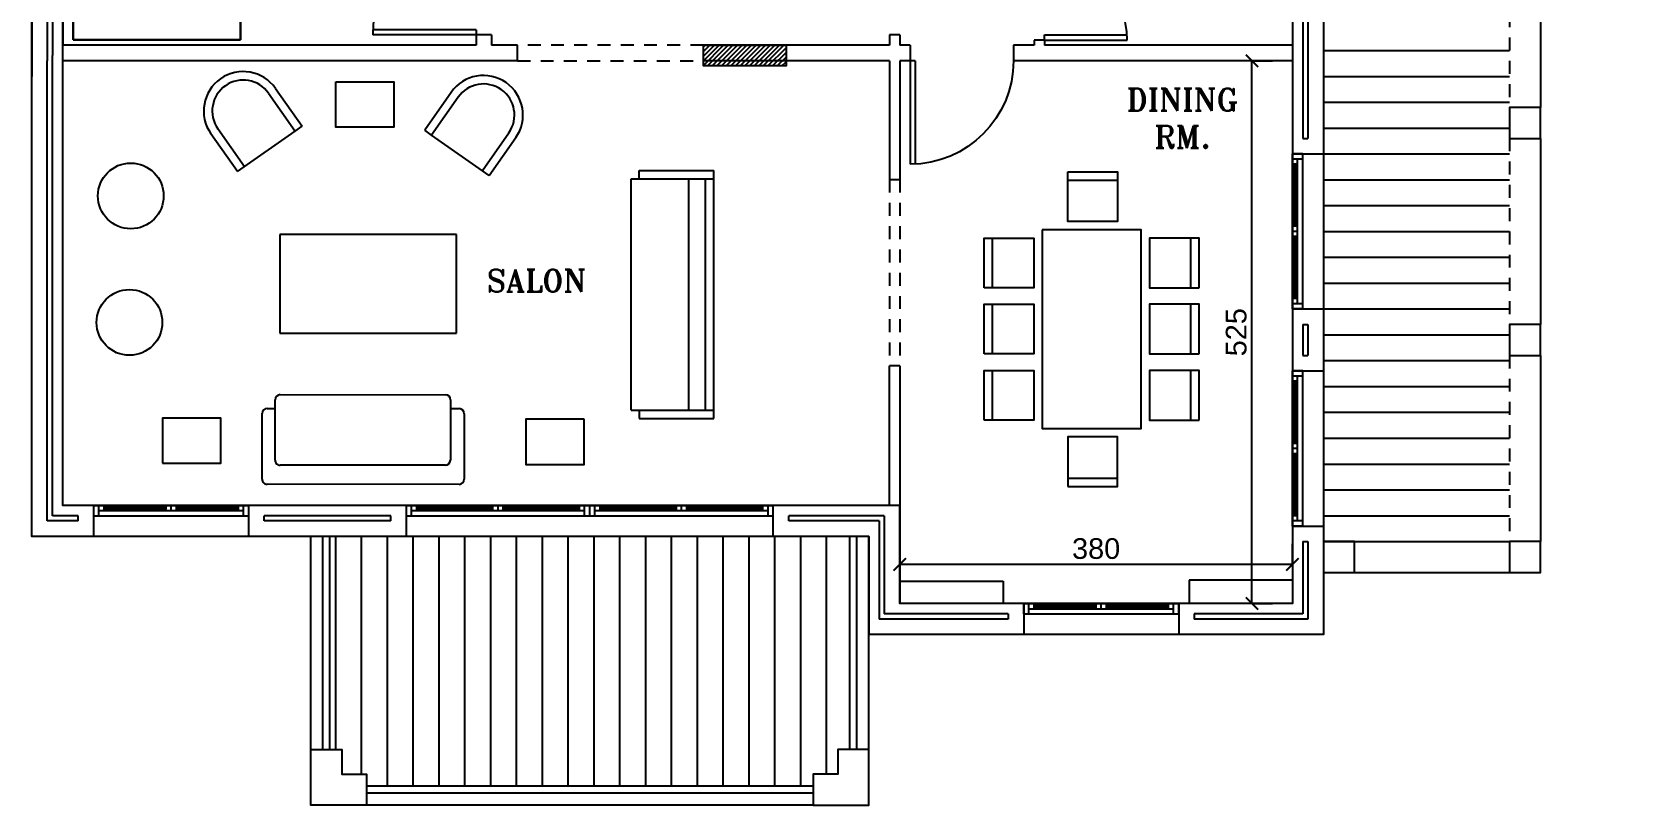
# Model space of a CAD drawing. Header units: millimetres. Extents: x -1152.8 to -1111.9, y 13007.9 to 13070.9.
# Drawn here: x -1127.31 to -1111.91, y 13053.82 to 13061.3 of the extents above; entities that cross this region are included whole.
import ezdxf

# ---------------------------------------------------------------- set-up
doc = ezdxf.new("R2010")
doc.units = ezdxf.units.MM
doc.header["$LTSCALE"] = 0.5
doc.linetypes.add('HIDDEN', pattern=[0.375, 0.25, -0.125])
doc.layers.get('0').update_dxf_attribs({"linetype": 'CONTINUOUS'})
doc.layers.get('Defpoints').update_dxf_attribs({"linetype": 'CONTINUOUS'})
for name, color, linetype in [('A-AREA', 202, 'CONTINUOUS'), ('A-BALCONY', 145, 'CONTINUOUS'), ('A-DOOR', 4, 'CONTINUOUS'), ('A-FLOR-STRS', 2, 'CONTINUOUS'), ('A-Furniture', 21, 'CONTINUOUS'), ('A-TEXT', 41, 'CONTINUOUS'), ('A-WALL', 7, 'CONTINUOUS'), ('A-WINDOW', 150, 'CONTINUOUS'), ('AAA', 7, 'CONTINUOUS'), ('B-FURNITURE', 22, 'CONTINUOUS'), ('M-BALCONY', 6, 'CONTINUOUS'), ('M-HANDRAIL', 251, 'CONTINUOUS'), ('M-LINTELS', 251, 'HIDDEN'), ('M-SANITARY', 1, 'CONTINUOUS'), ('M-ST-ELE', 7, 'CONTINUOUS'), ('M-TILING', 251, 'CONTINUOUS'), ('NOI THAT', 42, 'CONTINUOUS')]:
    doc.layers.add(name, color=color, linetype=linetype)
doc.styles.add('Arabic transp.', font='arial.ttf')
doc.styles.add('Sc-0100', font='technic_.ttf', dxfattribs={"height": 300})
doc.dimstyles.new('M- DIM 1-100', dxfattribs={"dimtxt": 0.2, "dimasz": 0.12, "dimexe": 0.2, "dimexo": 0.2, "dimgap": 0.05, "dimtad": 1, "dimdec": 0, "dimlfac": 100, "dimzin": 0, "dimdsep": 46, "dimtxsty": 'Arabic transp.', "dimblk": 'ARCHTICK', "dimcen": 0.09, "dimclrd": 250, "dimclre": 250, "dimclrt": 4, "dimadec": 0, "dimazin": 0, "dimtfac": 1, "dimtdec": 0, "dimtofl": 0, "dimtmove": 1, "dimatfit": 3, "dimldrblk": 'ARCHTICK', "dimfxl": 0, "dimtolj": 1, "dimtzin": 0, "dimlwe": -1, "dimarcsym": 0})

# ---------------------------------------------------------------- blocks, each defined once
blk = doc.blocks.new('D1000')
at = {"layer": 'A-DOOR'}
for p, q in [((0, 0), (-1000, 0)), ((0, 50), (-999, 50)), ((0, 50), (0, 0))]:
    blk.add_line(p, q, dxfattribs=at)
blk.add_arc((0, 0), 1000, 90, 180, dxfattribs=at)
blk = doc.blocks.new('D800')
at = {"layer": 'A-DOOR'}
for p, q in [((0, 0), (0, 50)), ((0, 50), (798, 50)), ((0, 0), (0, 50)), ((0, 0), (800, 0))]:
    blk.add_line(p, q, dxfattribs=at)
blk.add_arc((0, 0), 800, 0, 90, dxfattribs=at)
blk = doc.blocks.new('_ArchTick')
at = {"color": 0, "const_width": 0.15}
blk.add_lwpolyline([(-0.5, -0.5), (0.5, 0.5)], dxfattribs=at)
blk = doc.blocks.new('*D83')
at = {"layer": 'A-BALCONY', "color": 250, "transparency": 16777216}
for p, q in [((-1115.504, 13061.016), (-1115.304, 13061.016)), ((-1115.504, 13055.766), (-1115.304, 13055.766))]:
    blk.add_line(p, q, dxfattribs=at)
at = {"layer": 'A-BALCONY', "color": 250, "lineweight": -2, "transparency": 16777216}
blk.add_line((-1115.504, 13055.766), (-1115.504, 13061.016), dxfattribs=at)
at = {"layer": 'Defpoints', "color": 0, "transparency": 16777216}
for p in [(-1115.662, 13061.016), (-1115.504, 13061.016), (-1115.662, 13055.766)]:
    blk.add_point(p, dxfattribs=at)
at = {"layer": 'A-BALCONY', "color": 250, "lineweight": -2, "transparency": 16777216, "xscale": 0.12, "yscale": 0.12, "zscale": 0.12}
for p, rotation in [((-1115.504, 13061.016), 90), ((-1115.504, 13055.766), 270)]:
    blk.add_blockref('_ArchTick', p, dxfattribs=dict(at, rotation=rotation))
at = {"layer": 'A-BALCONY', "color": 4, "transparency": 16777216, "insert": (-1115.656, 13058.391), "char_height": 0.2, "attachment_point": 5, "rotation": 90, "style": 'Arabic transp.'}
blk.add_mtext('\\A1;525', dxfattribs=at)
blk = doc.blocks.new('*D84')
at = {"layer": 'A-BALCONY', "color": 250, "transparency": 16777216}
for p, q in [((-1118.912, 13056.145), (-1118.912, 13056.345)), ((-1115.112, 13056.145), (-1115.112, 13056.345))]:
    blk.add_line(p, q, dxfattribs=at)
at = {"layer": 'A-BALCONY', "color": 250, "lineweight": -2, "transparency": 16777216}
blk.add_line((-1115.112, 13056.145), (-1118.912, 13056.145), dxfattribs=at)
at = {"layer": 'Defpoints', "color": 0, "transparency": 16777216}
for p in [(-1118.912, 13056.145), (-1118.912, 13056.127), (-1115.112, 13056.127)]:
    blk.add_point(p, dxfattribs=at)
at = {"layer": 'A-BALCONY', "color": 250, "lineweight": -2, "transparency": 16777216, "xscale": 0.12, "yscale": 0.12, "zscale": 0.12, "rotation": 180}
blk.add_blockref('_ArchTick', (-1118.912, 13056.145), dxfattribs=at)
at = {"layer": 'A-BALCONY', "color": 250, "lineweight": -2, "transparency": 16777216, "xscale": 0.12, "yscale": 0.12, "zscale": 0.12}
blk.add_blockref('_ArchTick', (-1115.112, 13056.145), dxfattribs=at)
at = {"layer": 'A-BALCONY', "color": 4, "transparency": 16777216, "insert": (-1117.012, 13056.297), "char_height": 0.2, "attachment_point": 5, "style": 'Arabic transp.'}
blk.add_mtext('\\A1;380', dxfattribs=at)
blk = doc.blocks.new('A$C51ED3766')
at = {"layer": 'NOI THAT'}
for p, q in [((809, 2962), (1289, 2962)), ((80, 1921), (80, 2401)), ((2000, 1921), (2000, 2401)), ((80, 1281), (80, 1761)), ((2000, 1281), (2000, 1761)), ((80, 641), (80, 1121)), ((2000, 641), (2000, 1121)), ((809, 80), (1289, 80))]:
    blk.add_line(p, q, dxfattribs=at)
for points in [[(809, 3042), (1289, 3042), (1289, 2562), (809, 2562)], [(560, 2481), (560, 561), (1520, 561), (1520, 2481)], [(0, 1921), (0, 2401), (480, 2401), (480, 1921)], [(2080, 1921), (2080, 2401), (1600, 2401), (1600, 1921)], [(0, 1281), (0, 1761), (480, 1761), (480, 1281)], [(2080, 1281), (2080, 1761), (1600, 1761), (1600, 1281)], [(0, 641), (0, 1121), (480, 1121), (480, 641)], [(2080, 641), (2080, 1121), (1600, 1121), (1600, 641)], [(809, 0), (1289, 0), (1289, 480), (809, 480)]]:
    blk.add_lwpolyline(points, close=True, dxfattribs=at)
blk = doc.blocks.new('A$C551D30BD')
at = {"layer": 'A-Furniture', "linetype": 'Continuous'}
for p, q in [((0, 2320), (800, 2320)), ((0, 80), (0, 2320)), ((80, 2400), (800, 2400)), ((80, 2320), (80, 2400)), ((560, 80), (560, 2320)), ((720, 80), (720, 2320)), ((800, 0), (800, 2400)), ((0, 80), (800, 80)), ((80, 80), (80, 0)), ((80, 0), (800, 0))]:
    blk.add_line(p, q, dxfattribs=at)

msp = doc.modelspace()

# ---------------------------------------------------------------- hatches: boundary and pattern name
at = {"layer": 'A-FLOR-STRS'}
h = msp.add_hatch(dxfattribs=at)
h.set_pattern_fill('ANSI31', color=256, scale=0.01)
h.set_pattern_definition([(45, (79.079495, 46.508607), (-0.0224506403, 0.0224506403), [])])
h.paths.add_polyline_path([(-1120.812, 13061.166), (-1120.812, 13060.966), (-1120.012, 13060.966), (-1120.012, 13061.166)])

# ---------------------------------------------------------------- linework, layer by layer
at = {"layer": 'A-AREA'}
for points in [[(-1111.912, 13067.266), (-1111.912, 13062.666), (-1114.812, 13062.666), (-1114.812, 13055.466), (-1119.212, 13055.466), (-1119.212, 13056.416), (-1127.312, 13056.416), (-1127.312, 13067.266), (-1122.712, 13067.266), (-1122.712, 13065.766), (-1120.412, 13065.766), (-1120.412, 13067.516, -0.999971), (-1117.512, 13067.516), (-1117.512, 13067.266)], [(-1112.212, 13066.966), (-1112.212, 13062.966), (-1115.112, 13062.966), (-1115.112, 13055.766), (-1118.912, 13055.766), (-1118.912, 13056.716), (-1127.012, 13056.716), (-1127.012, 13066.966), (-1123.012, 13066.966), (-1123.012, 13065.466), (-1120.112, 13065.466), (-1120.112, 13067.516, -0.999971), (-1117.812, 13067.516), (-1117.812, 13066.966)]]:
    msp.add_lwpolyline(points, format="xyb", close=True, dxfattribs=at)
at = {"layer": 'A-FLOR-STRS'}
msp.add_lwpolyline([(-1120.812, 13061.166), (-1120.012, 13061.166), (-1120.012, 13060.966), (-1120.812, 13060.966), (-1120.812, 13061.166)], dxfattribs=at)
for points in [[(-1124.612, 13054.354), (-1124.312, 13054.354), (-1124.312, 13054.116), (-1124.074, 13054.116), (-1124.074, 13053.816), (-1124.612, 13053.816)], [(-1119.212, 13054.354), (-1119.512, 13054.354), (-1119.512, 13054.116), (-1119.749, 13054.116), (-1119.749, 13053.816), (-1119.212, 13053.816)]]:
    msp.add_lwpolyline(points, close=True, dxfattribs=at)
at = {"layer": 'A-Furniture', "linetype": 'Continuous', "lineweight": 30, "transparency": 33554687}
for p, q in [((-1126.911, 13061.218), (-1126.911, 13062.838)), ((-1125.291, 13061.758), (-1125.291, 13061.218)), ((-1125.291, 13061.218), (-1126.911, 13061.218))]:
    msp.add_line(p, q, dxfattribs=at)
at = {"layer": 'A-Furniture'}
for p, q in [((-1124.953, 13060.749), (-1124.697, 13060.383)), ((-1125.02, 13060.702), (-1124.764, 13060.337)), ((-1123.253, 13060.711), (-1123.51, 13060.345)), ((-1123.186, 13060.664), (-1123.443, 13060.298)), ((-1125.322, 13059.945), (-1125.578, 13060.311)), ((-1125.255, 13059.992), (-1125.511, 13060.358)), ((-1125.322, 13059.945), (-1124.764, 13060.337)), ((-1124.764, 13060.337), (-1124.697, 13060.383)), ((-1123.443, 13060.298), (-1123.51, 13060.345)), ((-1122.885, 13059.907), (-1123.443, 13060.298)), ((-1122.951, 13059.954), (-1122.695, 13060.32)), ((-1122.885, 13059.907), (-1122.628, 13060.273)), ((-1124.912, 13059.335), (-1124.912, 13058.381)), ((-1123.201, 13059.335), (-1124.912, 13059.335)), ((-1123.201, 13058.381), (-1123.201, 13059.335)), ((-1124.912, 13058.381), (-1123.201, 13058.381)), ((-1124.957, 13057.154), (-1124.956, 13057.738)), ((-1124.907, 13057.787), (-1123.309, 13057.786)), ((-1123.26, 13057.737), (-1123.261, 13057.153)), ((-1125.083, 13056.969), (-1125.082, 13057.604)), ((-1125.033, 13057.653), (-1124.956, 13057.653)), ((-1123.26, 13057.652), (-1123.176, 13057.652)), ((-1123.127, 13057.603), (-1123.128, 13056.968)), ((-1123.31, 13057.105), (-1124.908, 13057.105)), ((-1123.177, 13056.919), (-1125.034, 13056.92))]:
    msp.add_line(p, q, dxfattribs=at)
for points in [[(-1124.371, 13060.812), (-1123.807, 13060.812), (-1123.807, 13060.375), (-1124.371, 13060.375)], [(-1126.046, 13057.124), (-1125.482, 13057.124), (-1125.482, 13057.561), (-1126.046, 13057.561)], [(-1121.966, 13057.549), (-1122.53, 13057.549), (-1122.53, 13057.112), (-1121.966, 13057.112)]]:
    msp.add_lwpolyline(points, close=True, dxfattribs=at)
at = {"layer": 'A-Furniture', "linetype": 'Continuous'}
for centre in [(-1126.354, 13059.709), (-1126.367, 13058.486)]:
    msp.add_circle(centre, 0.318, dxfattribs=at)
at = {"layer": 'A-Furniture'}
for centre, radius, start, end in [((-1125.266, 13060.53), 0.382, 35.0177, 215.0177), ((-1125.266, 13060.53), 0.3, 35.0177, 215.0177), ((-1122.941, 13060.492), 0.382, 324.9823, 144.9823), ((-1122.941, 13060.492), 0.3, 324.9823, 144.9823), ((-1124.907, 13057.738), 0.049, 89.9349, 179.9349), ((-1123.309, 13057.737), 0.049, 359.9349, 89.9349), ((-1125.033, 13057.604), 0.049, 89.9349, 179.9349), ((-1123.176, 13057.603), 0.049, 359.9349, 89.9349), ((-1124.908, 13057.154), 0.049, 179.9349, 269.9349), ((-1123.31, 13057.154), 0.049, 269.9349, 359.9349), ((-1125.034, 13056.969), 0.049, 179.9349, 269.9349), ((-1123.177, 13056.968), 0.049, 269.9349, 359.9349)]:
    msp.add_arc(centre, radius, start, end, dxfattribs=at)
at = {"layer": 'A-WALL'}
for p, q in [((-1127.312, 13062.416), (-1127.312, 13060.866)), ((-1127.012, 13062.416), (-1127.012, 13061.166)), ((-1127.162, 13062.266), (-1127.162, 13061.016)), ((-1127.112, 13062.266), (-1127.112, 13061.066)), ((-1115.112, 13061.666), (-1115.112, 13061.166)), ((-1114.812, 13061.666), (-1114.812, 13060.116)), ((-1115.012, 13061.516), (-1115.012, 13060.266)), ((-1114.962, 13061.516), (-1114.962, 13060.266)), ((-1123.012, 13061.266), (-1123.012, 13061.166)), ((-1122.862, 13061.266), (-1123.012, 13061.266)), ((-1122.862, 13061.266), (-1122.862, 13061.166)), ((-1118.912, 13061.266), (-1119.012, 13061.266)), ((-1119.012, 13061.266), (-1119.012, 13061.166)), ((-1118.912, 13061.266), (-1118.912, 13061.166)), ((-1117.612, 13061.216), (-1117.612, 13061.166)), ((-1117.512, 13061.216), (-1117.612, 13061.216)), ((-1117.512, 13061.216), (-1117.512, 13061.166)), ((-1127.112, 13056.616), (-1127.112, 13061.066)), ((-1123.012, 13061.166), (-1127.012, 13061.166)), ((-1122.612, 13061.166), (-1122.862, 13061.166)), ((-1122.612, 13061.016), (-1122.612, 13061.166)), ((-1119.012, 13061.166), (-1120.812, 13061.166)), ((-1120.812, 13061.016), (-1120.812, 13061.166)), ((-1118.812, 13061.166), (-1118.912, 13061.166)), ((-1118.812, 13061.166), (-1118.812, 13061.016)), ((-1117.612, 13061.166), (-1117.812, 13061.166)), ((-1117.812, 13061.166), (-1117.812, 13061.016)), ((-1115.112, 13061.166), (-1117.512, 13061.166)), ((-1117.462, 13061.166), (-1117.512, 13061.166)), ((-1127.162, 13056.566), (-1127.162, 13061.016)), ((-1122.862, 13061.016), (-1127.012, 13061.016)), ((-1127.012, 13056.716), (-1127.012, 13061.016)), ((-1122.612, 13061.016), (-1122.862, 13061.016)), ((-1119.012, 13061.016), (-1120.812, 13061.016)), ((-1119.012, 13061.016), (-1119.012, 13059.866)), ((-1118.812, 13061.016), (-1118.912, 13061.016)), ((-1118.912, 13061.016), (-1118.912, 13059.866)), ((-1115.112, 13061.016), (-1117.812, 13061.016)), ((-1115.112, 13061.016), (-1115.112, 13060.116)), ((-1127.312, 13056.416), (-1127.312, 13060.866)), ((-1115.012, 13060.266), (-1114.962, 13060.266)), ((-1115.112, 13060.116), (-1114.812, 13060.116)), ((-1118.912, 13059.866), (-1119.012, 13059.866)), ((-1115.112, 13058.616), (-1115.112, 13058.016)), ((-1115.112, 13058.616), (-1114.812, 13058.616)), ((-1114.812, 13058.616), (-1114.812, 13058.016)), ((-1115.012, 13058.466), (-1115.012, 13058.166)), ((-1115.012, 13058.466), (-1114.962, 13058.466)), ((-1114.962, 13058.466), (-1114.962, 13058.166)), ((-1115.012, 13058.166), (-1114.962, 13058.166)), ((-1119.012, 13056.716), (-1119.012, 13058.066)), ((-1118.912, 13058.066), (-1119.012, 13058.066)), ((-1118.912, 13058.066), (-1118.912, 13055.766)), ((-1115.112, 13058.016), (-1114.812, 13058.016)), ((-1126.862, 13056.616), (-1127.112, 13056.616)), ((-1126.712, 13056.716), (-1127.012, 13056.716)), ((-1126.862, 13056.566), (-1126.862, 13056.616)), ((-1126.712, 13056.416), (-1126.712, 13056.716)), ((-1123.687, 13056.716), (-1125.212, 13056.716)), ((-1125.212, 13056.416), (-1125.212, 13056.716)), ((-1123.837, 13056.616), (-1125.062, 13056.616)), ((-1125.062, 13056.566), (-1125.062, 13056.616)), ((-1123.837, 13056.566), (-1123.837, 13056.616)), ((-1123.687, 13056.416), (-1123.687, 13056.716)), ((-1119.012, 13056.716), (-1120.137, 13056.716)), ((-1120.137, 13056.416), (-1120.137, 13056.716)), ((-1119.062, 13056.616), (-1119.987, 13056.616)), ((-1119.987, 13056.566), (-1119.987, 13056.616)), ((-1119.062, 13056.616), (-1119.062, 13055.666)), ((-1126.862, 13056.566), (-1127.162, 13056.566)), ((-1123.837, 13056.566), (-1125.062, 13056.566)), ((-1119.112, 13056.566), (-1119.987, 13056.566)), ((-1119.112, 13056.566), (-1119.112, 13055.616)), ((-1115.112, 13056.516), (-1115.112, 13055.766)), ((-1115.112, 13056.516), (-1114.812, 13056.516)), ((-1114.812, 13056.516), (-1114.812, 13055.466)), ((-1126.712, 13056.416), (-1127.312, 13056.416)), ((-1123.687, 13056.416), (-1125.212, 13056.416)), ((-1119.212, 13056.416), (-1120.137, 13056.416)), ((-1119.212, 13056.416), (-1119.212, 13055.466)), ((-1115.012, 13056.366), (-1115.012, 13055.666)), ((-1115.012, 13056.366), (-1114.962, 13056.366)), ((-1114.962, 13056.366), (-1114.962, 13055.616)), ((-1117.862, 13055.666), (-1119.062, 13055.666)), ((-1117.712, 13055.766), (-1118.912, 13055.766)), ((-1117.862, 13055.666), (-1117.862, 13055.616)), ((-1117.712, 13055.766), (-1117.712, 13055.466)), ((-1115.112, 13055.766), (-1116.212, 13055.766)), ((-1116.212, 13055.766), (-1116.212, 13055.466)), ((-1115.012, 13055.666), (-1116.062, 13055.666)), ((-1116.062, 13055.666), (-1116.062, 13055.616)), ((-1117.862, 13055.616), (-1119.112, 13055.616)), ((-1114.962, 13055.616), (-1116.062, 13055.616)), ((-1117.712, 13055.466), (-1119.212, 13055.466)), ((-1114.812, 13055.466), (-1116.212, 13055.466))]:
    msp.add_line(p, q, dxfattribs=at)
at = {"layer": 'A-WINDOW'}
for p, q in [((-1115.112, 13058.616), (-1115.112, 13060.116)), ((-1115.012, 13060.116), (-1115.112, 13060.116)), ((-1115.012, 13060.066), (-1115.112, 13060.066)), ((-1115.062, 13060.016), (-1115.112, 13060.016)), ((-1115.092, 13059.416), (-1115.092, 13060.016)), ((-1115.082, 13059.416), (-1115.082, 13060.016)), ((-1115.062, 13058.666), (-1115.062, 13060.066)), ((-1115.012, 13058.616), (-1115.012, 13060.116)), ((-1114.812, 13060.116), (-1114.812, 13058.616)), ((-1115.062, 13059.416), (-1115.112, 13059.416)), ((-1115.062, 13059.366), (-1115.112, 13059.366)), ((-1115.062, 13059.316), (-1115.112, 13059.316)), ((-1115.092, 13058.716), (-1115.092, 13059.316)), ((-1115.082, 13058.716), (-1115.082, 13059.316)), ((-1115.062, 13058.716), (-1115.112, 13058.716)), ((-1115.012, 13058.666), (-1115.112, 13058.666)), ((-1115.012, 13058.616), (-1115.112, 13058.616)), ((-1115.112, 13056.516), (-1115.112, 13058.016)), ((-1115.012, 13058.016), (-1115.112, 13058.016)), ((-1115.012, 13056.516), (-1115.012, 13058.016)), ((-1114.812, 13058.016), (-1114.812, 13056.516)), ((-1115.012, 13057.966), (-1115.112, 13057.966)), ((-1115.062, 13057.916), (-1115.112, 13057.916)), ((-1115.092, 13057.316), (-1115.092, 13057.916)), ((-1115.082, 13057.316), (-1115.082, 13057.916)), ((-1115.062, 13056.566), (-1115.062, 13057.966)), ((-1115.062, 13057.316), (-1115.112, 13057.316)), ((-1115.062, 13057.266), (-1115.112, 13057.266)), ((-1115.062, 13057.216), (-1115.112, 13057.216)), ((-1115.092, 13056.616), (-1115.092, 13057.216)), ((-1115.082, 13056.616), (-1115.082, 13057.216)), ((-1126.712, 13056.716), (-1125.212, 13056.716)), ((-1126.712, 13056.616), (-1126.712, 13056.716)), ((-1126.712, 13056.616), (-1125.212, 13056.616)), ((-1126.662, 13056.616), (-1126.662, 13056.716)), ((-1126.662, 13056.666), (-1125.262, 13056.666)), ((-1126.612, 13056.666), (-1126.612, 13056.716)), ((-1126.612, 13056.696), (-1126.012, 13056.696)), ((-1126.612, 13056.686), (-1126.012, 13056.686)), ((-1126.012, 13056.666), (-1126.012, 13056.716)), ((-1125.962, 13056.666), (-1125.962, 13056.716)), ((-1125.912, 13056.666), (-1125.912, 13056.716)), ((-1125.912, 13056.696), (-1125.312, 13056.696)), ((-1125.912, 13056.686), (-1125.312, 13056.686)), ((-1125.312, 13056.666), (-1125.312, 13056.716)), ((-1125.262, 13056.616), (-1125.262, 13056.716)), ((-1125.212, 13056.616), (-1125.212, 13056.716)), ((-1123.687, 13056.716), (-1121.912, 13056.716)), ((-1123.687, 13056.616), (-1123.687, 13056.716)), ((-1123.687, 13056.616), (-1121.912, 13056.616)), ((-1123.637, 13056.616), (-1123.637, 13056.716)), ((-1123.637, 13056.666), (-1121.962, 13056.666)), ((-1123.587, 13056.666), (-1123.587, 13056.716)), ((-1123.587, 13056.696), (-1122.849, 13056.696)), ((-1123.587, 13056.686), (-1122.849, 13056.686)), ((-1122.849, 13056.666), (-1122.849, 13056.716)), ((-1122.799, 13056.666), (-1122.799, 13056.716)), ((-1122.749, 13056.666), (-1122.749, 13056.716)), ((-1122.749, 13056.696), (-1122.012, 13056.696)), ((-1122.749, 13056.686), (-1122.012, 13056.686)), ((-1122.012, 13056.666), (-1122.012, 13056.716)), ((-1121.962, 13056.616), (-1121.962, 13056.716)), ((-1121.912, 13056.716), (-1120.137, 13056.716)), ((-1121.912, 13056.616), (-1121.912, 13056.716)), ((-1121.912, 13056.616), (-1121.912, 13056.716)), ((-1121.912, 13056.616), (-1120.137, 13056.616)), ((-1121.862, 13056.616), (-1121.862, 13056.716)), ((-1121.862, 13056.666), (-1120.187, 13056.666)), ((-1121.812, 13056.666), (-1121.812, 13056.716)), ((-1121.812, 13056.696), (-1121.074, 13056.696)), ((-1121.812, 13056.686), (-1121.074, 13056.686)), ((-1121.074, 13056.666), (-1121.074, 13056.716)), ((-1121.024, 13056.666), (-1121.024, 13056.716)), ((-1120.974, 13056.666), (-1120.974, 13056.716)), ((-1120.974, 13056.696), (-1120.237, 13056.696)), ((-1120.974, 13056.686), (-1120.237, 13056.686)), ((-1120.237, 13056.666), (-1120.237, 13056.716)), ((-1120.187, 13056.616), (-1120.187, 13056.716)), ((-1120.137, 13056.616), (-1120.137, 13056.716)), ((-1115.062, 13056.616), (-1115.112, 13056.616)), ((-1115.012, 13056.566), (-1115.112, 13056.566)), ((-1115.012, 13056.516), (-1115.112, 13056.516)), ((-1125.212, 13056.416), (-1126.712, 13056.416)), ((-1120.137, 13056.416), (-1123.687, 13056.416)), ((-1117.712, 13055.766), (-1116.212, 13055.766)), ((-1117.712, 13055.666), (-1117.712, 13055.766)), ((-1117.712, 13055.666), (-1116.212, 13055.666)), ((-1117.662, 13055.666), (-1117.662, 13055.766)), ((-1117.662, 13055.716), (-1116.262, 13055.716)), ((-1117.612, 13055.716), (-1117.612, 13055.766)), ((-1117.612, 13055.746), (-1117.012, 13055.746)), ((-1117.612, 13055.736), (-1117.012, 13055.736)), ((-1117.012, 13055.716), (-1117.012, 13055.766)), ((-1116.962, 13055.716), (-1116.962, 13055.766)), ((-1116.912, 13055.716), (-1116.912, 13055.766)), ((-1116.912, 13055.746), (-1116.312, 13055.746)), ((-1116.912, 13055.736), (-1116.312, 13055.736)), ((-1116.312, 13055.716), (-1116.312, 13055.766)), ((-1116.262, 13055.666), (-1116.262, 13055.766)), ((-1116.212, 13055.666), (-1116.212, 13055.766)), ((-1116.212, 13055.466), (-1117.712, 13055.466))]:
    msp.add_line(p, q, dxfattribs=at)
at = {"layer": 'B-FURNITURE'}
for p, q in [((-1118.912, 13055.984), (-1117.912, 13055.984)), ((-1117.912, 13055.984), (-1117.912, 13055.766)), ((-1115.112, 13055.992), (-1116.112, 13055.992)), ((-1116.112, 13055.992), (-1116.112, 13055.766))]:
    msp.add_line(p, q, dxfattribs=at)
at = {"layer": 'M-BALCONY'}
for p, q in [((-1112.712, 13062.366), (-1112.712, 13060.566)), ((-1112.712, 13060.266), (-1112.712, 13058.466)), ((-1112.712, 13058.166), (-1112.712, 13056.366)), ((-1124.612, 13054.354), (-1124.612, 13056.416)), ((-1114.512, 13056.066), (-1113.012, 13056.066)), ((-1119.212, 13054.354), (-1119.212, 13055.466)), ((-1119.749, 13053.816), (-1124.074, 13053.816))]:
    msp.add_line(p, q, dxfattribs=at)
at = {"layer": 'M-HANDRAIL'}
for p, q in [((-1124.497, 13054.354), (-1124.497, 13056.416)), ((-1124.427, 13054.354), (-1124.427, 13056.416)), ((-1119.397, 13054.354), (-1119.397, 13056.416)), ((-1119.327, 13054.354), (-1119.327, 13056.416)), ((-1119.749, 13054.001), (-1124.074, 13054.001)), ((-1119.749, 13053.931), (-1124.074, 13053.931))]:
    msp.add_line(p, q, dxfattribs=at)
at = {"layer": 'M-LINTELS'}
for p, q in [((-1113.012, 13062.366), (-1113.012, 13060.566)), ((-1120.812, 13061.166), (-1122.612, 13061.166)), ((-1122.612, 13061.016), (-1120.812, 13061.016)), ((-1113.012, 13060.266), (-1113.012, 13058.466)), ((-1119.012, 13059.866), (-1119.012, 13058.066)), ((-1118.912, 13059.866), (-1118.912, 13058.066)), ((-1113.012, 13058.166), (-1113.012, 13056.366))]:
    msp.add_line(p, q, dxfattribs=at)
at = {"layer": 'M-ST-ELE'}
for points in [[(-1112.712, 13060.266), (-1112.712, 13060.566), (-1113.012, 13060.566), (-1113.012, 13060.266), (-1112.712, 13060.266), (-1112.712, 13060.266)], [(-1112.712, 13058.166), (-1112.712, 13058.466), (-1113.012, 13058.466), (-1113.012, 13058.166), (-1112.712, 13058.166), (-1112.712, 13058.166)], [(-1114.512, 13056.066), (-1114.512, 13056.366), (-1114.812, 13056.366), (-1114.812, 13056.066), (-1114.512, 13056.066), (-1114.512, 13056.066)], [(-1112.712, 13056.066), (-1112.712, 13056.366), (-1113.012, 13056.366), (-1113.012, 13056.066), (-1112.712, 13056.066), (-1112.712, 13056.066)]]:
    msp.add_lwpolyline(points, close=True, dxfattribs=at)
at = {"layer": 'M-TILING'}
for p, q in [((-1114.812, 13061.116), (-1113.012, 13061.116)), ((-1114.812, 13060.866), (-1113.012, 13060.866)), ((-1114.812, 13060.616), (-1113.012, 13060.616)), ((-1114.812, 13060.366), (-1113.012, 13060.366)), ((-1114.812, 13060.116), (-1113.012, 13060.116)), ((-1114.812, 13059.866), (-1113.012, 13059.866)), ((-1114.812, 13059.616), (-1113.012, 13059.616)), ((-1114.812, 13059.366), (-1113.012, 13059.366)), ((-1114.812, 13059.116), (-1113.012, 13059.116)), ((-1114.812, 13058.866), (-1113.012, 13058.866)), ((-1114.812, 13058.616), (-1113.012, 13058.616)), ((-1114.812, 13058.366), (-1113.012, 13058.366)), ((-1114.812, 13058.116), (-1113.012, 13058.116)), ((-1114.812, 13057.866), (-1113.012, 13057.866)), ((-1114.812, 13057.616), (-1113.012, 13057.616)), ((-1114.812, 13057.366), (-1113.012, 13057.366)), ((-1114.812, 13057.116), (-1113.012, 13057.116)), ((-1114.812, 13056.866), (-1113.012, 13056.866)), ((-1114.812, 13056.616), (-1113.012, 13056.616)), ((-1124.374, 13056.416), (-1124.374, 13054.354)), ((-1124.124, 13056.416), (-1124.124, 13054.116)), ((-1123.874, 13056.416), (-1123.874, 13054.001)), ((-1123.624, 13056.416), (-1123.624, 13054.001)), ((-1123.374, 13056.416), (-1123.374, 13054.001)), ((-1123.124, 13056.416), (-1123.124, 13054.001)), ((-1122.874, 13056.416), (-1122.874, 13054.001)), ((-1122.624, 13056.416), (-1122.624, 13054.001)), ((-1122.374, 13056.416), (-1122.374, 13054.001)), ((-1122.124, 13056.416), (-1122.124, 13054.001)), ((-1121.874, 13056.416), (-1121.874, 13054.001)), ((-1121.624, 13056.416), (-1121.624, 13054.001)), ((-1121.374, 13056.416), (-1121.374, 13054.001)), ((-1121.124, 13056.416), (-1121.124, 13054.001)), ((-1120.874, 13056.416), (-1120.874, 13054.001)), ((-1120.624, 13056.416), (-1120.624, 13054.001)), ((-1120.374, 13056.416), (-1120.374, 13054.001)), ((-1120.124, 13056.416), (-1120.124, 13054.001)), ((-1119.874, 13056.416), (-1119.874, 13054.001)), ((-1119.624, 13056.416), (-1119.624, 13054.116)), ((-1114.812, 13056.366), (-1113.012, 13056.366))]:
    msp.add_line(p, q, dxfattribs=at)

# ---------------------------------------------------------------- block references
at = {"layer": 'A-Furniture', "linetype": 'Continuous', "xscale": 0.001, "yscale": 0.001, "zscale": 0.001}
msp.add_blockref('A$C51ED3766', (-1118.095, 13056.9), dxfattribs=at)
at = {"layer": 'AAA', "linetype": 'Continuous', "xscale": 0.001, "yscale": 0.001, "zscale": 0.001}
msp.add_blockref('A$C551D30BD', (-1121.513, 13057.556), dxfattribs=at)
at = {"layer": 'M-SANITARY'}
for name, p, xscale, yscale, zscale in [('D1000', (-1123.012, 13061.266), 0.0009999999892898, 0.0009999999892898, 0.0009999999892898), ('D800', (-1117.512, 13061.216), 0.0010000000474975, 0.0010000000474975, 0.0010000000474975)]:
    msp.add_blockref(name, p, dxfattribs=dict(at, xscale=xscale, yscale=yscale, zscale=zscale))
at = {"layer": 'M-SANITARY', "xscale": -0.0009999999892898, "yscale": 0.0009999999892898, "zscale": 0.0009999999892898, "rotation": 270}
msp.add_blockref('D1000', (-1118.812, 13061.016), dxfattribs=at)

# ---------------------------------------------------------------- texts
at = {"layer": 'A-TEXT', "char_height": 0.216, "width": 1.46812, "attachment_point": 5, "style": 'Sc-0100'}
for s, insert in [('{\\Fromant|c0;DINING RM.}', (-1116.175, 13060.46)), ('{\\Fromant|c0;SALON}', (-1122.427, 13058.889))]:
    msp.add_mtext(s, dxfattribs=dict(at, insert=insert))

# ---------------------------------------------------------------- dimensions: what is measured, and where the dimension line sits
at = {"layer": 'A-BALCONY'}
for base, p1, p2, angle, picture, middle in [((-1115.504, 13061.016), (-1115.662, 13055.766), (-1115.662, 13061.016), 270, '*D83', (-1115.656, 13058.391)), ((-1118.912, 13056.145), (-1115.112, 13056.127), (-1118.912, 13056.127), 180, '*D84', (-1117.012, 13056.297))]:
    dim = msp.add_linear_dim(base=base, p1=p1, p2=p2, angle=angle, dimstyle='M- DIM 1-100', override={"dimfxl": 0.05, "dimfxlon": 1}, dxfattribs=at)
    dim.commit()
    dim.dimension.update_dxf_attribs({"geometry": picture, "text_midpoint": middle})

doc.saveas('drawing.dxf')
